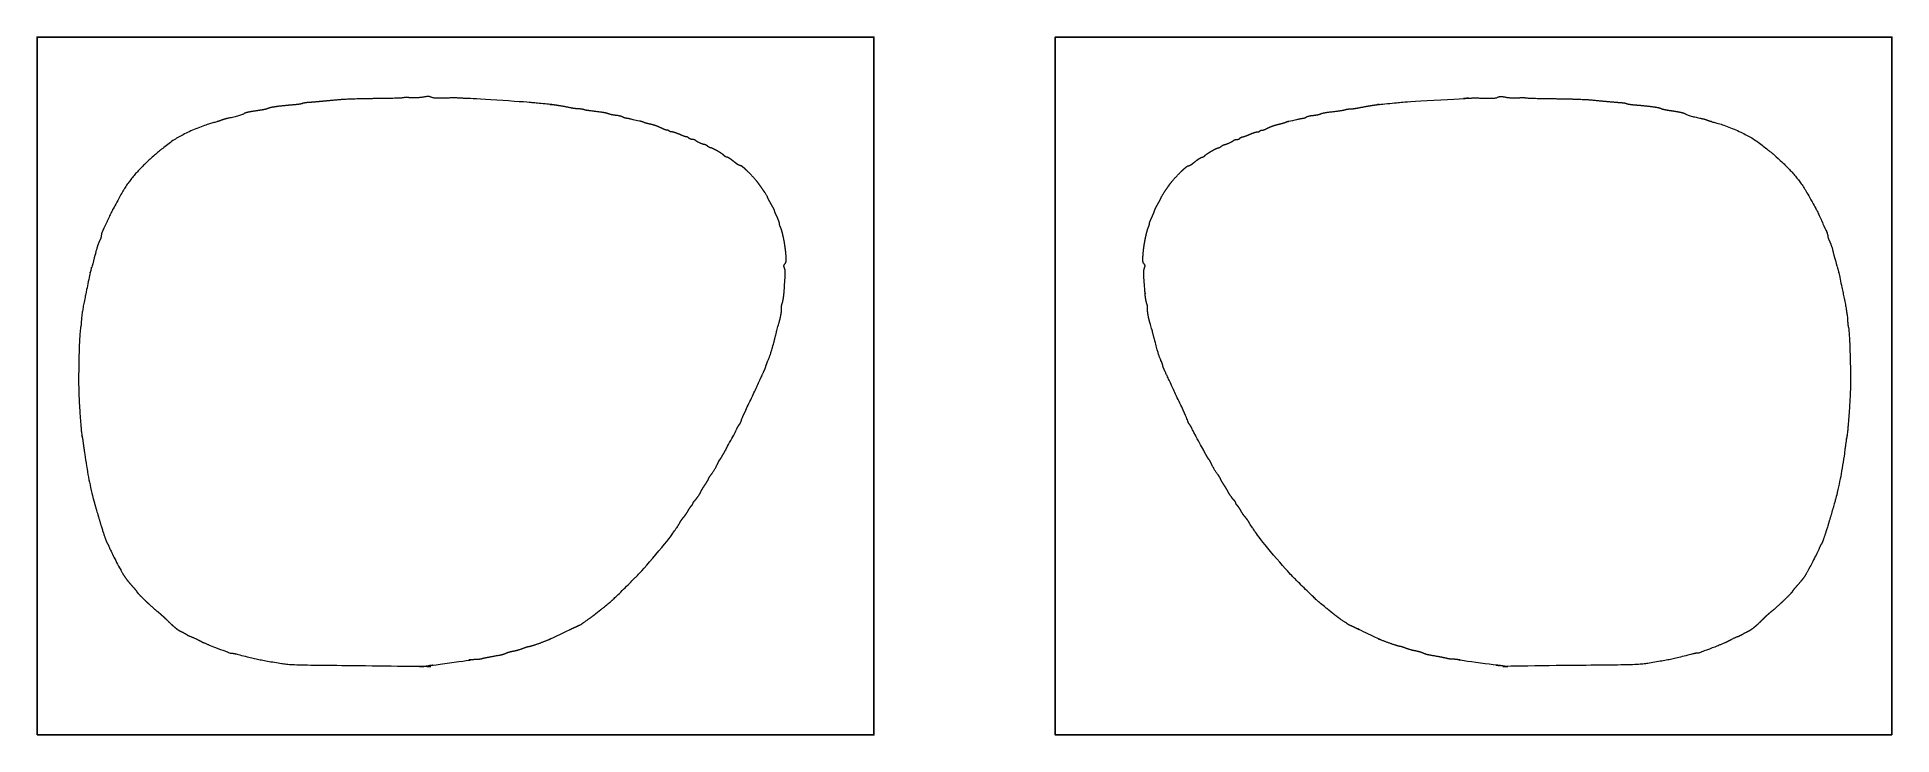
# Model space of a CAD drawing. Header units: millimetres. Extents: x 0.49 to 1.82, y 0.36 to 0.86.
import ezdxf

# ---------------------------------------------------------------- set-up
doc = ezdxf.new("R2010")
doc.units = ezdxf.units.MM
doc.layers.get('0').update_dxf_attribs({"true_color": 0xc2ced6})
doc.layers.add('PDF_Geometry', color=7, linetype='Continuous')

msp = doc.modelspace()

# ---------------------------------------------------------------- linework, layer by layer
for points in [[(0.4901, 0.3625), (1.0901, 0.3625), (1.0901, 0.8625), (0.4901, 0.8625)], [(1.8201, 0.3625), (1.2201, 0.3625), (1.2201, 0.8625), (1.8201, 0.8625)]]:
    msp.add_lwpolyline(points, close=True)
at = {"layer": 'PDF_Geometry', "lineweight": 9}
for points in [[(1.0264, 0.6901), (1.0261, 0.6866), (1.0259, 0.6832), (1.0257, 0.6797), (1.0255, 0.6766), (1.0249, 0.6731), (1.0244, 0.6717), (1.0239, 0.6703), (1.0236, 0.6688), (1.0238, 0.6683), (1.0242, 0.6673), (1.0233, 0.6619), (1.0221, 0.6578), (1.0214, 0.6556), (1.0208, 0.6534), (1.0203, 0.6512), (1.0166, 0.6369), (1.0159, 0.6346), (1.0138, 0.6298), (1.0132, 0.6284), (1.0127, 0.627), (1.0127, 0.6266), (1.0127, 0.6261), (1.0111, 0.6226), (1.0054, 0.6105), (1.0043, 0.6082), (1.0032, 0.6057), (1.0022, 0.6033), (1.0011, 0.6008), (0.9999, 0.5984), (0.9986, 0.596), (0.9974, 0.5937), (0.9964, 0.5913), (0.9955, 0.5889), (0.9949, 0.587), (0.9942, 0.5853), (0.9938, 0.585), (0.9935, 0.5848), (0.9926, 0.5833), (0.9917, 0.5816), (0.9906, 0.5793), (0.9894, 0.577), (0.9882, 0.5748), (0.9868, 0.5723), (0.9854, 0.5697), (0.9841, 0.5672), (0.982, 0.5633), (0.98, 0.5599), (0.9793, 0.5593), (0.9792, 0.5591), (0.9784, 0.5575), (0.9775, 0.5557), (0.9765, 0.5535), (0.9752, 0.5514), (0.9738, 0.5495), (0.9725, 0.5479), (0.9715, 0.5463), (0.9715, 0.5459), (0.9715, 0.5455), (0.9702, 0.5434), (0.9687, 0.5412), (0.9672, 0.5389), (0.966, 0.5369), (0.966, 0.5367), (0.966, 0.5361), (0.9625, 0.531), (0.9615, 0.5302), (0.961, 0.5298), (0.9605, 0.5291), (0.9605, 0.5287), (0.9605, 0.5283), (0.96, 0.5274), (0.9593, 0.5267), (0.9587, 0.526), (0.9574, 0.5242), (0.9567, 0.5228), (0.9559, 0.5213), (0.9545, 0.5193), (0.9536, 0.5184), (0.9527, 0.5173), (0.9514, 0.5156), (0.9508, 0.5143), (0.9502, 0.5131), (0.9484, 0.5104), (0.9468, 0.5082), (0.9454, 0.5065), (0.9441, 0.5047), (0.9428, 0.5029), (0.9393, 0.4979), (0.9354, 0.4932), (0.9312, 0.4887), (0.929, 0.4863), (0.9268, 0.4839), (0.9248, 0.4814), (0.921, 0.477), (0.9042, 0.4603), (0.9001, 0.4569), (0.8985, 0.4556), (0.897, 0.4544), (0.8954, 0.4531), (0.8937, 0.4518), (0.8915, 0.45), (0.8905, 0.4492), (0.8884, 0.4474), (0.8794, 0.4411), (0.879, 0.4411), (0.8789, 0.4411), (0.8754, 0.4395), (0.8713, 0.4375), (0.8672, 0.4356), (0.8632, 0.4336), (0.8591, 0.4317), (0.8542, 0.4294), (0.8443, 0.4259), (0.8428, 0.4259), (0.8423, 0.4259), (0.8403, 0.4252), (0.8383, 0.4244), (0.8364, 0.4237), (0.8334, 0.4228), (0.8317, 0.4226), (0.83, 0.4223), (0.8276, 0.4217), (0.8262, 0.421), (0.8249, 0.4204), (0.823, 0.4198), (0.822, 0.4197), (0.815, 0.4185), (0.8094, 0.4174), (0.8091, 0.4172), (0.8088, 0.417), (0.8071, 0.4168), (0.8052, 0.4167), (0.8034, 0.4167), (0.8009, 0.4164), (0.7997, 0.4161), (0.7983, 0.4158), (0.7968, 0.4155), (0.7954, 0.4152), (0.7884, 0.4143), (0.7814, 0.4134), (0.7744, 0.4125), (0.7715, 0.4122), (0.7685, 0.4118), (0.7676, 0.4116), (0.7667, 0.4115), (0.7659, 0.4115), (0.7658, 0.4116), (0.7501, 0.4119), (0.7343, 0.4121), (0.7186, 0.4122), (0.6727, 0.4126), (0.6713, 0.4126), (0.6628, 0.4141), (0.6497, 0.4162), (0.6467, 0.4169), (0.633, 0.4204), (0.6318, 0.4208), (0.6302, 0.421), (0.6295, 0.421), (0.6288, 0.421), (0.6277, 0.4213), (0.6271, 0.4217), (0.6266, 0.422), (0.624, 0.4229), (0.6216, 0.4238), (0.6194, 0.4245), (0.6173, 0.4253), (0.6152, 0.4261), (0.6142, 0.4266), (0.6124, 0.4274), (0.6113, 0.4278), (0.6101, 0.4282), (0.6079, 0.4293), (0.6064, 0.4301), (0.6049, 0.431), (0.6023, 0.4322), (0.6006, 0.4328), (0.599, 0.4334), (0.5972, 0.4343), (0.5967, 0.4347), (0.5962, 0.4351), (0.5945, 0.436), (0.5928, 0.4368), (0.5909, 0.4377), (0.5877, 0.4403), (0.5843, 0.4437), (0.5813, 0.4467), (0.5777, 0.4499), (0.5764, 0.4509), (0.5735, 0.453), (0.5615, 0.4644), (0.5615, 0.4651), (0.5615, 0.4654), (0.56, 0.4673), (0.5581, 0.4693), (0.5563, 0.4713), (0.5538, 0.4744), (0.5526, 0.4762), (0.5503, 0.4796), (0.5415, 0.4967), (0.5415, 0.4977), (0.5415, 0.498), (0.5411, 0.4987), (0.5407, 0.4992), (0.5397, 0.5003), (0.5366, 0.5098), (0.5315, 0.5275), (0.5286, 0.5375), (0.5259, 0.5512), (0.5239, 0.5656), (0.5233, 0.5705), (0.5226, 0.5752), (0.5224, 0.5759), (0.5216, 0.5794), (0.5202, 0.5987), (0.5199, 0.6105), (0.5196, 0.624), (0.5205, 0.6533), (0.5213, 0.6546), (0.5215, 0.655), (0.5217, 0.6571), (0.5218, 0.6593), (0.5219, 0.6629), (0.5235, 0.6721), (0.5261, 0.6839), (0.5267, 0.6866), (0.5273, 0.6894), (0.5278, 0.6921), (0.5283, 0.6943), (0.529, 0.6973), (0.5296, 0.6988), (0.5303, 0.7011), (0.5309, 0.7034), (0.5315, 0.7058), (0.5327, 0.7109), (0.5339, 0.7147), (0.5351, 0.717), (0.5356, 0.7179), (0.5361, 0.7193), (0.5361, 0.72), (0.5361, 0.7207), (0.5364, 0.7221), (0.5368, 0.7229), (0.5375, 0.7241), (0.5381, 0.7254), (0.5386, 0.7267), (0.5416, 0.7335), (0.5433, 0.7372), (0.5458, 0.7415), (0.5473, 0.7443), (0.5488, 0.7471), (0.5503, 0.7498), (0.554, 0.7567), (0.5592, 0.7635), (0.5659, 0.7701), (0.5728, 0.7769), (0.5774, 0.7808), (0.5869, 0.7879), (0.5928, 0.7922), (0.6066, 0.7985), (0.615, 0.8007), (0.6178, 0.8014), (0.6209, 0.8024), (0.622, 0.8028), (0.623, 0.8033), (0.6253, 0.804), (0.6271, 0.8043), (0.6322, 0.8053), (0.6376, 0.8068), (0.6385, 0.8077), (0.639, 0.8081), (0.6414, 0.8087), (0.6437, 0.8091), (0.6518, 0.8103), (0.6549, 0.8108), (0.6555, 0.8113), (0.6568, 0.8121), (0.6629, 0.813), (0.6737, 0.8139), (0.6769, 0.8141), (0.6799, 0.8146), (0.6804, 0.8149), (0.6809, 0.8152), (0.6828, 0.8155), (0.6846, 0.8156), (0.6879, 0.8158), (0.6943, 0.8164), (0.7071, 0.8176), (0.7106, 0.8179), (0.7222, 0.8183), (0.733, 0.8184), (0.7438, 0.8185), (0.7527, 0.8188), (0.7529, 0.819), (0.7531, 0.8192), (0.7555, 0.8192), (0.7582, 0.819), (0.761, 0.8189), (0.7648, 0.819), (0.7671, 0.8195), (0.7704, 0.8201), (0.7714, 0.8201), (0.7729, 0.8193), (0.7742, 0.8187), (0.7765, 0.8185), (0.7817, 0.8187), (0.7901, 0.819), (0.7896, 0.819), (0.7974, 0.8185), (0.8016, 0.8183), (0.8058, 0.8181), (0.81, 0.8179), (0.8148, 0.8177), (0.8197, 0.8173), (0.8245, 0.817), (0.8287, 0.8167), (0.8329, 0.8164), (0.8371, 0.8161), (0.8407, 0.8159), (0.8442, 0.8156), (0.8478, 0.8152), (0.851, 0.8149), (0.8542, 0.8146), (0.8575, 0.8143), (0.861, 0.8139), (0.8655, 0.8132), (0.8725, 0.8118), (0.8749, 0.8113), (0.8778, 0.811), (0.879, 0.811), (0.8801, 0.811), (0.8816, 0.8107), (0.8824, 0.8104), (0.8832, 0.8101), (0.887, 0.8096), (0.8907, 0.8091), (0.8945, 0.8088), (0.8986, 0.8081), (0.8997, 0.8075), (0.9009, 0.807), (0.9034, 0.8065), (0.9053, 0.8064), (0.9071, 0.8062), (0.9093, 0.8057), (0.91, 0.8052), (0.9108, 0.8047), (0.9119, 0.8043), (0.9125, 0.8043), (0.9131, 0.8043), (0.9151, 0.8039), (0.9171, 0.8034), (0.9188, 0.8029), (0.9206, 0.8025), (0.9224, 0.8022), (0.9235, 0.802), (0.9248, 0.8016), (0.9253, 0.8013), (0.9259, 0.801), (0.9278, 0.8005), (0.9296, 0.8001), (0.9328, 0.7994), (0.9351, 0.7986), (0.9389, 0.7967), (0.9399, 0.7962), (0.9411, 0.7958), (0.9417, 0.7958), (0.9424, 0.7958), (0.9431, 0.7955), (0.9433, 0.7952), (0.9434, 0.7948), (0.9443, 0.7946), (0.9451, 0.7946), (0.9459, 0.7946), (0.9484, 0.7937), (0.9507, 0.7928), (0.9528, 0.7918), (0.9551, 0.791), (0.9557, 0.791), (0.9563, 0.791), (0.9571, 0.7905), (0.9575, 0.79), (0.9579, 0.7896), (0.959, 0.7891), (0.96, 0.7891), (0.9609, 0.7891), (0.9619, 0.7888), (0.9621, 0.7885), (0.9625, 0.7878), (0.9674, 0.7855), (0.9685, 0.7855), (0.969, 0.7855), (0.97, 0.785), (0.9709, 0.7843), (0.9717, 0.7836), (0.9727, 0.7831), (0.9732, 0.7831), (0.9744, 0.7831), (0.9814, 0.779), (0.9827, 0.7776), (0.9833, 0.7769), (0.9842, 0.7764), (0.9847, 0.7764), (0.9853, 0.7764), (0.9869, 0.7754), (0.9884, 0.7743), (0.99, 0.7731), (0.9917, 0.7717), (0.9924, 0.7712), (0.993, 0.7708), (0.994, 0.7703), (0.9946, 0.7703), (0.9958, 0.7703), (1.0028, 0.7634), (1.0067, 0.7585), (1.0098, 0.7544), (1.0139, 0.7483), (1.0139, 0.7477), (1.0139, 0.7474), (1.015, 0.7454), (1.0163, 0.743), (1.0177, 0.7407), (1.0188, 0.7386), (1.0188, 0.7383), (1.0188, 0.7379), (1.0196, 0.7358), (1.0206, 0.7338), (1.0216, 0.7316), (1.0224, 0.7295), (1.0224, 0.7289), (1.0224, 0.7283), (1.0226, 0.7274), (1.0229, 0.7268), (1.0246, 0.7235), (1.0265, 0.7138), (1.0271, 0.7063), (1.0274, 0.7019), (1.0272, 0.701), (1.0263, 0.7), (1.0254, 0.699), (1.0254, 0.6985), (1.026, 0.697), (1.0266, 0.6957), (1.0267, 0.6936), (1.0264, 0.6901)], [(1.0264, 0.6901), (1.0261, 0.6866), (1.0259, 0.6832), (1.0257, 0.6797), (1.0255, 0.6766), (1.0249, 0.6731), (1.0244, 0.6717), (1.0239, 0.6703), (1.0236, 0.6688), (1.0238, 0.6683), (1.0242, 0.6673), (1.0233, 0.6619), (1.0221, 0.6578), (1.0214, 0.6556), (1.0208, 0.6534), (1.0203, 0.6512), (1.0166, 0.6369), (1.0159, 0.6346), (1.0138, 0.6298), (1.0132, 0.6284), (1.0127, 0.627), (1.0127, 0.6266), (1.0127, 0.6261), (1.0111, 0.6226), (1.0054, 0.6105), (1.0043, 0.6082), (1.0032, 0.6057), (1.0022, 0.6033), (1.0011, 0.6008), (0.9999, 0.5984), (0.9986, 0.596), (0.9974, 0.5937), (0.9964, 0.5913), (0.9955, 0.5889), (0.9949, 0.587), (0.9942, 0.5853), (0.9938, 0.585), (0.9935, 0.5848), (0.9926, 0.5833), (0.9917, 0.5816), (0.9906, 0.5793), (0.9894, 0.577), (0.9882, 0.5748), (0.9868, 0.5723), (0.9854, 0.5697), (0.9841, 0.5672), (0.982, 0.5633), (0.98, 0.5599), (0.9793, 0.5593), (0.9792, 0.5591), (0.9784, 0.5575), (0.9775, 0.5557), (0.9765, 0.5535), (0.9752, 0.5514), (0.9738, 0.5495), (0.9725, 0.5479), (0.9715, 0.5463), (0.9715, 0.5459), (0.9715, 0.5455), (0.9702, 0.5434), (0.9687, 0.5412), (0.9672, 0.5389), (0.966, 0.5369), (0.966, 0.5367), (0.966, 0.5361), (0.9625, 0.531), (0.9615, 0.5302), (0.961, 0.5298), (0.9605, 0.5291), (0.9605, 0.5287), (0.9605, 0.5283), (0.96, 0.5274), (0.9593, 0.5267), (0.9587, 0.526), (0.9574, 0.5242), (0.9567, 0.5228), (0.9559, 0.5213), (0.9545, 0.5193), (0.9536, 0.5184), (0.9527, 0.5173), (0.9514, 0.5156), (0.9508, 0.5143), (0.9502, 0.5131), (0.9484, 0.5104), (0.9468, 0.5082), (0.9454, 0.5065), (0.9441, 0.5047), (0.9428, 0.5029), (0.9393, 0.4979), (0.9354, 0.4932), (0.9312, 0.4887), (0.929, 0.4863), (0.9268, 0.4839), (0.9248, 0.4814), (0.921, 0.477), (0.9042, 0.4603), (0.9001, 0.4569), (0.8985, 0.4556), (0.897, 0.4544), (0.8954, 0.4531), (0.8937, 0.4518), (0.8915, 0.45), (0.8905, 0.4492), (0.8884, 0.4474), (0.8794, 0.4411), (0.879, 0.4411), (0.8789, 0.4411), (0.8754, 0.4395), (0.8713, 0.4375), (0.8672, 0.4356), (0.8632, 0.4336), (0.8591, 0.4317), (0.8542, 0.4294), (0.8443, 0.4259), (0.8428, 0.4259), (0.8423, 0.4259), (0.8403, 0.4252), (0.8383, 0.4244), (0.8364, 0.4237), (0.8334, 0.4228), (0.8317, 0.4226), (0.83, 0.4223), (0.8276, 0.4217), (0.8262, 0.421), (0.8249, 0.4204), (0.823, 0.4198), (0.822, 0.4197), (0.815, 0.4185), (0.8094, 0.4174), (0.8091, 0.4172), (0.8088, 0.417), (0.8071, 0.4168), (0.8052, 0.4167), (0.8034, 0.4167), (0.8009, 0.4164), (0.7997, 0.4161), (0.7983, 0.4158), (0.7968, 0.4155), (0.7954, 0.4152), (0.7884, 0.4143), (0.7814, 0.4134), (0.7744, 0.4125), (0.7715, 0.4122), (0.7685, 0.4118), (0.7676, 0.4116), (0.7667, 0.4115), (0.7659, 0.4115), (0.7658, 0.4116), (0.7501, 0.4119), (0.7343, 0.4121), (0.7186, 0.4122), (0.6727, 0.4126), (0.6713, 0.4126), (0.6628, 0.4141), (0.6497, 0.4162), (0.6467, 0.4169), (0.633, 0.4204), (0.6318, 0.4208), (0.6302, 0.421), (0.6295, 0.421), (0.6288, 0.421), (0.6277, 0.4213), (0.6271, 0.4217), (0.6266, 0.422), (0.624, 0.4229), (0.6216, 0.4238), (0.6194, 0.4245), (0.6173, 0.4253), (0.6152, 0.4261), (0.6142, 0.4266), (0.6124, 0.4274), (0.6113, 0.4278), (0.6101, 0.4282), (0.6079, 0.4293), (0.6064, 0.4301), (0.6049, 0.431), (0.6023, 0.4322), (0.6006, 0.4328), (0.599, 0.4334), (0.5972, 0.4343), (0.5967, 0.4347), (0.5962, 0.4351), (0.5945, 0.436), (0.5928, 0.4368), (0.5909, 0.4377), (0.5877, 0.4403), (0.5843, 0.4437), (0.5813, 0.4467), (0.5777, 0.4499), (0.5764, 0.4509), (0.5735, 0.453), (0.5615, 0.4644), (0.5615, 0.4651), (0.5615, 0.4654), (0.56, 0.4673), (0.5581, 0.4693), (0.5563, 0.4713), (0.5538, 0.4744), (0.5526, 0.4762), (0.5503, 0.4796), (0.5415, 0.4967), (0.5415, 0.4977), (0.5415, 0.498), (0.5411, 0.4987), (0.5407, 0.4992), (0.5397, 0.5003), (0.5366, 0.5098), (0.5315, 0.5275), (0.5286, 0.5375), (0.5259, 0.5512), (0.5239, 0.5656), (0.5233, 0.5705), (0.5226, 0.5752), (0.5224, 0.5759), (0.5216, 0.5794), (0.5202, 0.5987), (0.5199, 0.6105), (0.5196, 0.624), (0.5205, 0.6533), (0.5213, 0.6546), (0.5215, 0.655), (0.5217, 0.6571), (0.5218, 0.6593), (0.5219, 0.6629), (0.5235, 0.6721), (0.5261, 0.6839), (0.5267, 0.6866), (0.5273, 0.6894), (0.5278, 0.6921), (0.5283, 0.6943), (0.529, 0.6973), (0.5296, 0.6988), (0.5303, 0.7011), (0.5309, 0.7034), (0.5315, 0.7058), (0.5327, 0.7109), (0.5339, 0.7147), (0.5351, 0.717), (0.5356, 0.7179), (0.5361, 0.7193), (0.5361, 0.72), (0.5361, 0.7207), (0.5364, 0.7221), (0.5368, 0.7229), (0.5375, 0.7241), (0.5381, 0.7254), (0.5386, 0.7267), (0.5416, 0.7335), (0.5433, 0.7372), (0.5458, 0.7415), (0.5473, 0.7443), (0.5488, 0.7471), (0.5503, 0.7498), (0.554, 0.7567), (0.5592, 0.7635), (0.5659, 0.7701), (0.5728, 0.7769), (0.5774, 0.7808), (0.5869, 0.7879), (0.5928, 0.7922), (0.6066, 0.7985), (0.615, 0.8007), (0.6178, 0.8014), (0.6209, 0.8024), (0.622, 0.8028), (0.623, 0.8033), (0.6253, 0.804), (0.6271, 0.8043), (0.6322, 0.8053), (0.6376, 0.8068), (0.6385, 0.8077), (0.639, 0.8081), (0.6414, 0.8087), (0.6437, 0.8091), (0.6518, 0.8103), (0.6549, 0.8108), (0.6555, 0.8113), (0.6568, 0.8121), (0.6629, 0.813), (0.6737, 0.8139), (0.6769, 0.8141), (0.6799, 0.8146), (0.6804, 0.8149), (0.6809, 0.8152), (0.6828, 0.8155), (0.6846, 0.8156), (0.6879, 0.8158), (0.6943, 0.8164), (0.7071, 0.8176), (0.7106, 0.8179), (0.7222, 0.8183), (0.733, 0.8184), (0.7438, 0.8185), (0.7527, 0.8188), (0.7529, 0.819), (0.7531, 0.8192), (0.7555, 0.8192), (0.7582, 0.819), (0.761, 0.8189), (0.7648, 0.819), (0.7671, 0.8195), (0.7704, 0.8201), (0.7714, 0.8201), (0.7729, 0.8193), (0.7742, 0.8187), (0.7765, 0.8185), (0.7817, 0.8187), (0.7901, 0.819), (0.7896, 0.819), (0.7974, 0.8185), (0.8016, 0.8183), (0.8058, 0.8181), (0.81, 0.8179), (0.8148, 0.8177), (0.8197, 0.8173), (0.8245, 0.817), (0.8287, 0.8167), (0.8329, 0.8164), (0.8371, 0.8161), (0.8407, 0.8159), (0.8442, 0.8156), (0.8478, 0.8152), (0.851, 0.8149), (0.8542, 0.8146), (0.8575, 0.8143), (0.861, 0.8139), (0.8655, 0.8132), (0.8725, 0.8118), (0.8749, 0.8113), (0.8778, 0.811), (0.879, 0.811), (0.8801, 0.811), (0.8816, 0.8107), (0.8824, 0.8104), (0.8832, 0.8101), (0.887, 0.8096), (0.8907, 0.8091), (0.8945, 0.8088), (0.8986, 0.8081), (0.8997, 0.8075), (0.9009, 0.807), (0.9034, 0.8065), (0.9053, 0.8064), (0.9071, 0.8062), (0.9093, 0.8057), (0.91, 0.8052), (0.9108, 0.8047), (0.9119, 0.8043), (0.9125, 0.8043), (0.9131, 0.8043), (0.9151, 0.8039), (0.9171, 0.8034), (0.9188, 0.8029), (0.9206, 0.8025), (0.9224, 0.8022), (0.9235, 0.802), (0.9248, 0.8016), (0.9253, 0.8013), (0.9259, 0.801), (0.9278, 0.8005), (0.9296, 0.8001), (0.9328, 0.7994), (0.9351, 0.7986), (0.9389, 0.7967), (0.9399, 0.7962), (0.9411, 0.7958), (0.9417, 0.7958), (0.9424, 0.7958), (0.9431, 0.7955), (0.9433, 0.7952), (0.9434, 0.7948), (0.9443, 0.7946), (0.9451, 0.7946), (0.9459, 0.7946), (0.9484, 0.7937), (0.9507, 0.7928), (0.9528, 0.7918), (0.9551, 0.791), (0.9557, 0.791), (0.9563, 0.791), (0.9571, 0.7905), (0.9575, 0.79), (0.9579, 0.7896), (0.959, 0.7891), (0.96, 0.7891), (0.9609, 0.7891), (0.9619, 0.7888), (0.9621, 0.7885), (0.9625, 0.7878), (0.9674, 0.7855), (0.9685, 0.7855), (0.969, 0.7855), (0.97, 0.785), (0.9709, 0.7843), (0.9717, 0.7836), (0.9727, 0.7831), (0.9732, 0.7831), (0.9744, 0.7831), (0.9814, 0.779), (0.9827, 0.7776), (0.9833, 0.7769), (0.9842, 0.7764), (0.9847, 0.7764), (0.9853, 0.7764), (0.9869, 0.7754), (0.9884, 0.7743), (0.99, 0.7731), (0.9917, 0.7717), (0.9924, 0.7712), (0.993, 0.7708), (0.994, 0.7703), (0.9946, 0.7703), (0.9958, 0.7703), (1.0028, 0.7634), (1.0067, 0.7585), (1.0098, 0.7544), (1.0139, 0.7483), (1.0139, 0.7477), (1.0139, 0.7474), (1.015, 0.7454), (1.0163, 0.743), (1.0177, 0.7407), (1.0188, 0.7386), (1.0188, 0.7383), (1.0188, 0.7379), (1.0196, 0.7358), (1.0206, 0.7338), (1.0216, 0.7316), (1.0224, 0.7295), (1.0224, 0.7289), (1.0224, 0.7283), (1.0226, 0.7274), (1.0229, 0.7268), (1.0246, 0.7235), (1.0265, 0.7138), (1.0271, 0.7063), (1.0274, 0.7019), (1.0272, 0.701), (1.0263, 0.7), (1.0254, 0.699), (1.0254, 0.6985), (1.026, 0.697), (1.0266, 0.6957), (1.0267, 0.6936), (1.0264, 0.6901)], [(1.2837, 0.6901), (1.284, 0.6866), (1.2842, 0.6832), (1.2845, 0.6797), (1.2846, 0.6766), (1.2853, 0.6731), (1.2857, 0.6717), (1.2863, 0.6703), (1.2865, 0.6688), (1.2863, 0.6683), (1.286, 0.6673), (1.2868, 0.6619), (1.288, 0.6578), (1.2887, 0.6556), (1.2893, 0.6534), (1.2899, 0.6512), (1.2936, 0.6369), (1.2942, 0.6346), (1.2963, 0.6298), (1.297, 0.6284), (1.2974, 0.627), (1.2974, 0.6266), (1.2974, 0.6261), (1.299, 0.6226), (1.3047, 0.6105), (1.3059, 0.6082), (1.3069, 0.6057), (1.3079, 0.6033), (1.309, 0.6008), (1.3102, 0.5984), (1.3115, 0.596), (1.3127, 0.5937), (1.3138, 0.5913), (1.3146, 0.5889), (1.3152, 0.587), (1.3159, 0.5853), (1.3163, 0.585), (1.3167, 0.5848), (1.3176, 0.5833), (1.3184, 0.5816), (1.3195, 0.5793), (1.3207, 0.577), (1.3219, 0.5748), (1.3233, 0.5723), (1.3247, 0.5697), (1.3261, 0.5672), (1.3281, 0.5633), (1.3301, 0.5599), (1.3308, 0.5593), (1.331, 0.5591), (1.3318, 0.5575), (1.3326, 0.5557), (1.3337, 0.5535), (1.3349, 0.5514), (1.3364, 0.5495), (1.3376, 0.5479), (1.3387, 0.5463), (1.3387, 0.5459), (1.3387, 0.5455), (1.3399, 0.5434), (1.3414, 0.5412), (1.3429, 0.5389), (1.3441, 0.5369), (1.3441, 0.5367), (1.3441, 0.5361), (1.3477, 0.531), (1.3487, 0.5302), (1.3492, 0.5298), (1.3496, 0.5291), (1.3496, 0.5287), (1.3496, 0.5283), (1.3501, 0.5274), (1.3508, 0.5267), (1.3515, 0.526), (1.3527, 0.5242), (1.3534, 0.5228), (1.3542, 0.5213), (1.3556, 0.5193), (1.3565, 0.5184), (1.3574, 0.5173), (1.3587, 0.5156), (1.3594, 0.5143), (1.36, 0.5131), (1.3618, 0.5104), (1.3634, 0.5082), (1.3647, 0.5065), (1.3661, 0.5047), (1.3674, 0.5029), (1.3709, 0.4979), (1.3747, 0.4932), (1.3789, 0.4887), (1.3811, 0.4863), (1.3833, 0.4839), (1.3854, 0.4814), (1.3891, 0.477), (1.4059, 0.4603), (1.41, 0.4569), (1.4116, 0.4556), (1.4132, 0.4544), (1.4148, 0.4531), (1.4164, 0.4518), (1.4186, 0.45), (1.4196, 0.4492), (1.4217, 0.4474), (1.4307, 0.4411), (1.4311, 0.4411), (1.4313, 0.4411), (1.4347, 0.4395), (1.4389, 0.4375), (1.4429, 0.4356), (1.447, 0.4336), (1.451, 0.4317), (1.4559, 0.4294), (1.4658, 0.4259), (1.4674, 0.4259), (1.4678, 0.4259), (1.4698, 0.4252), (1.4718, 0.4244), (1.4738, 0.4237), (1.4768, 0.4228), (1.4785, 0.4226), (1.4801, 0.4223), (1.4825, 0.4217), (1.4839, 0.421), (1.4852, 0.4204), (1.4871, 0.4198), (1.4882, 0.4197), (1.4951, 0.4185), (1.5007, 0.4174), (1.5011, 0.4172), (1.5014, 0.417), (1.5031, 0.4168), (1.5049, 0.4167), (1.5067, 0.4167), (1.5092, 0.4164), (1.5105, 0.4161), (1.5119, 0.4158), (1.5133, 0.4155), (1.5147, 0.4152), (1.5217, 0.4143), (1.5287, 0.4134), (1.5358, 0.4125), (1.5386, 0.4122), (1.5416, 0.4118), (1.5425, 0.4116), (1.5434, 0.4115), (1.5442, 0.4115), (1.5443, 0.4116), (1.5601, 0.4119), (1.5758, 0.4121), (1.5915, 0.4122), (1.6374, 0.4126), (1.6388, 0.4126), (1.6473, 0.4141), (1.6604, 0.4162), (1.6634, 0.4169), (1.6771, 0.4204), (1.6783, 0.4208), (1.6799, 0.421), (1.6806, 0.421), (1.6814, 0.421), (1.6824, 0.4213), (1.683, 0.4217), (1.6835, 0.422), (1.6861, 0.4229), (1.6886, 0.4238), (1.6907, 0.4245), (1.6928, 0.4253), (1.6949, 0.4261), (1.6959, 0.4266), (1.6977, 0.4274), (1.6989, 0.4278), (1.7, 0.4282), (1.7022, 0.4293), (1.7037, 0.4301), (1.7053, 0.431), (1.7078, 0.4322), (1.7095, 0.4328), (1.7111, 0.4334), (1.713, 0.4343), (1.7134, 0.4347), (1.7139, 0.4351), (1.7157, 0.436), (1.7174, 0.4368), (1.7193, 0.4377), (1.7225, 0.4403), (1.7259, 0.4437), (1.7288, 0.4467), (1.7324, 0.4499), (1.7337, 0.4509), (1.7367, 0.453), (1.7486, 0.4644), (1.7486, 0.4651), (1.7486, 0.4654), (1.7501, 0.4673), (1.752, 0.4693), (1.7538, 0.4713), (1.7564, 0.4744), (1.7576, 0.4762), (1.7598, 0.4796), (1.7686, 0.4967), (1.7686, 0.4977), (1.7686, 0.498), (1.769, 0.4987), (1.7695, 0.4992), (1.7704, 0.5003), (1.7735, 0.5098), (1.7786, 0.5275), (1.7815, 0.5375), (1.7843, 0.5512), (1.7862, 0.5656), (1.7869, 0.5705), (1.7875, 0.5752), (1.7877, 0.5759), (1.7885, 0.5794), (1.7899, 0.5987), (1.7903, 0.6105), (1.7906, 0.624), (1.7897, 0.6533), (1.7889, 0.6546), (1.7886, 0.655), (1.7884, 0.6571), (1.7883, 0.6593), (1.7883, 0.6629), (1.7866, 0.6721), (1.784, 0.6839), (1.7834, 0.6866), (1.7829, 0.6894), (1.7823, 0.6921), (1.7818, 0.6943), (1.7811, 0.6973), (1.7806, 0.6988), (1.7798, 0.7011), (1.7792, 0.7034), (1.7786, 0.7058), (1.7774, 0.7109), (1.7762, 0.7147), (1.775, 0.717), (1.7745, 0.7179), (1.7741, 0.7193), (1.7741, 0.72), (1.7741, 0.7207), (1.7737, 0.7221), (1.7733, 0.7229), (1.7727, 0.7241), (1.7721, 0.7254), (1.7715, 0.7267), (1.7686, 0.7335), (1.7668, 0.7372), (1.7644, 0.7415), (1.7629, 0.7443), (1.7613, 0.7471), (1.7598, 0.7498), (1.7561, 0.7567), (1.7509, 0.7635), (1.7442, 0.7701), (1.7373, 0.7769), (1.7327, 0.7808), (1.7232, 0.7879), (1.7173, 0.7922), (1.7036, 0.7985), (1.6951, 0.8007), (1.6923, 0.8014), (1.6892, 0.8024), (1.6882, 0.8028), (1.6871, 0.8033), (1.6848, 0.804), (1.683, 0.8043), (1.6779, 0.8053), (1.6726, 0.8068), (1.6716, 0.8077), (1.6711, 0.8081), (1.6687, 0.8087), (1.6664, 0.8091), (1.6584, 0.8103), (1.6553, 0.8108), (1.6547, 0.8113), (1.6533, 0.8121), (1.6472, 0.813), (1.6364, 0.8139), (1.6333, 0.8141), (1.6302, 0.8146), (1.6298, 0.8149), (1.6293, 0.8152), (1.6273, 0.8155), (1.6255, 0.8156), (1.6222, 0.8158), (1.6158, 0.8164), (1.6031, 0.8176), (1.5996, 0.8179), (1.5879, 0.8183), (1.5771, 0.8184), (1.5664, 0.8185), (1.5574, 0.8188), (1.5572, 0.819), (1.557, 0.8192), (1.5547, 0.8192), (1.552, 0.819), (1.5491, 0.8189), (1.5453, 0.819), (1.543, 0.8195), (1.5397, 0.8201), (1.5387, 0.8201), (1.5372, 0.8193), (1.5359, 0.8187), (1.5336, 0.8185), (1.5285, 0.8187), (1.5201, 0.819), (1.5205, 0.819), (1.5127, 0.8185), (1.5085, 0.8183), (1.5043, 0.8181), (1.5002, 0.8179), (1.4953, 0.8177), (1.4905, 0.8173), (1.4856, 0.817), (1.4814, 0.8167), (1.4772, 0.8164), (1.473, 0.8161), (1.4695, 0.8159), (1.4659, 0.8156), (1.4624, 0.8152), (1.4591, 0.8149), (1.4559, 0.8146), (1.4527, 0.8143), (1.4491, 0.8139), (1.4447, 0.8132), (1.4376, 0.8118), (1.4352, 0.8113), (1.4323, 0.811), (1.4312, 0.811), (1.4301, 0.811), (1.4285, 0.8107), (1.4277, 0.8104), (1.4269, 0.8101), (1.4232, 0.8096), (1.4194, 0.8091), (1.4156, 0.8088), (1.4116, 0.8081), (1.4104, 0.8075), (1.4092, 0.807), (1.4067, 0.8065), (1.4048, 0.8064), (1.403, 0.8062), (1.4008, 0.8057), (1.4001, 0.8052), (1.3994, 0.8047), (1.3982, 0.8043), (1.3976, 0.8043), (1.397, 0.8043), (1.395, 0.8039), (1.3931, 0.8034), (1.3913, 0.8029), (1.3895, 0.8025), (1.3877, 0.8022), (1.3866, 0.802), (1.3854, 0.8016), (1.3848, 0.8013), (1.3843, 0.801), (1.3823, 0.8005), (1.3805, 0.8001), (1.3774, 0.7994), (1.3751, 0.7986), (1.3712, 0.7967), (1.3703, 0.7962), (1.369, 0.7958), (1.3684, 0.7958), (1.3678, 0.7958), (1.3671, 0.7955), (1.3669, 0.7952), (1.3667, 0.7948), (1.3658, 0.7946), (1.365, 0.7946), (1.3642, 0.7946), (1.3617, 0.7937), (1.3595, 0.7928), (1.3573, 0.7918), (1.355, 0.791), (1.3544, 0.791), (1.3538, 0.791), (1.353, 0.7905), (1.3526, 0.79), (1.3522, 0.7896), (1.3511, 0.7891), (1.3501, 0.7891), (1.3492, 0.7891), (1.3483, 0.7888), (1.3481, 0.7885), (1.3477, 0.7878), (1.3427, 0.7855), (1.3416, 0.7855), (1.3412, 0.7855), (1.3401, 0.785), (1.3393, 0.7843), (1.3384, 0.7836), (1.3374, 0.7831), (1.337, 0.7831), (1.3358, 0.7831), (1.3287, 0.779), (1.3275, 0.7776), (1.3269, 0.7769), (1.3259, 0.7764), (1.3254, 0.7764), (1.3248, 0.7764), (1.3232, 0.7754), (1.3217, 0.7743), (1.3202, 0.7731), (1.3184, 0.7717), (1.3178, 0.7712), (1.3171, 0.7708), (1.3161, 0.7703), (1.3156, 0.7703), (1.3144, 0.7703), (1.3073, 0.7634), (1.3034, 0.7585), (1.3003, 0.7544), (1.2962, 0.7483), (1.2962, 0.7477), (1.2962, 0.7474), (1.2951, 0.7454), (1.2938, 0.743), (1.2925, 0.7407), (1.2914, 0.7386), (1.2914, 0.7383), (1.2914, 0.7379), (1.2905, 0.7358), (1.2896, 0.7338), (1.2885, 0.7316), (1.2877, 0.7295), (1.2877, 0.7289), (1.2877, 0.7283), (1.2875, 0.7274), (1.2872, 0.7268), (1.2856, 0.7235), (1.2836, 0.7138), (1.2831, 0.7063), (1.2828, 0.7019), (1.2829, 0.701), (1.2838, 0.7), (1.2847, 0.699), (1.2848, 0.6985), (1.2841, 0.697), (1.2836, 0.6957), (1.2834, 0.6936), (1.2837, 0.6901)]]:
    msp.add_rational_spline(points, [1, 0.999998001903, 0.999998001903, 1, 1, 1, 1, 1, 1, 1, 1, 1, 1, 0.99989986232, 0.99989986232, 1, 1, 1, 1, 1, 1, 1, 1, 1, 1, 0.99966023464, 0.99966023464, 1, 0.9991591357, 0.9991591357, 1, 0.998043302276, 0.998043302276, 1, 1, 1, 1, 1, 1, 1, 0.999853930263, 0.999853930263, 1, 0.999990548562, 0.999990548562, 1, 1, 1, 1, 1, 1, 1, 0.997241336235, 0.997241336235, 1, 1, 1, 1, 1, 1, 1, 1, 1, 1, 1, 1, 1, 1, 1, 1, 1, 1, 1, 1, 1, 1, 1, 1, 1, 1, 1, 1, 1, 1, 1, 0.999825414523, 0.999825414523, 1, 0.998072222316, 0.998072222316, 1, 0.999814958013, 0.999814958013, 1, 1, 1, 1, 0.999898025072, 0.999898025072, 1, 1, 1, 1, 1, 1, 1, 1, 1, 1, 0.999999703597, 0.999999703597, 1, 1, 1, 1, 1, 1, 1, 1, 1, 1, 1, 1, 1, 1, 1, 1, 1, 1, 1, 1, 1, 1, 1, 1, 1, 0.99979504922, 0.99979504922, 1, 0.999985391836, 0.999985391836, 1, 1, 1, 1, 1, 1, 1, 0.999978952407, 0.999978952407, 1, 1, 1, 1, 1, 1, 1, 1, 1, 1, 1, 1, 1, 1, 1, 1, 0.999796690441, 0.999796690441, 1, 1, 1, 1, 1, 1, 1, 1, 1, 1, 1, 1, 1, 1, 1, 1, 1, 1, 1, 1, 1, 1, 1, 1, 1, 1, 1, 1, 1, 1, 1, 1, 1, 1, 1, 1, 1, 1, 1, 1, 1, 1, 1, 1, 1, 1, 1, 1, 1, 1, 1, 1, 1, 1, 1, 1, 1, 1, 0.999986829967, 0.999986829967, 1, 1, 1, 1, 0.999581324234, 0.999581324234, 1, 1, 1, 1, 1, 1, 1, 1, 1, 1, 0.999554040783, 0.999554040783, 1, 1, 1, 1, 0.999995860117, 0.999995860117, 1, 1, 1, 1, 1, 1, 1, 1, 1, 1, 1, 1, 1, 1, 1, 1, 1, 1, 1, 1, 1, 1, 1, 1, 1, 1, 1, 1, 1, 1, 1, 1, 1, 1, 1, 1, 1, 1, 1, 1, 1, 1, 1, 1, 1, 1, 1, 1, 1, 1, 1, 1, 1, 1, 1, 1, 1, 1, 0.999999838614, 0.999999838614, 1, 0.999966713957, 0.999966713957, 1, 0.999996567071, 0.999996567071, 1, 0.999870622425, 0.999870622425, 1, 0.999988374727, 0.999988374727, 1, 1, 1, 1, 1, 1, 1, 1, 1, 1, 1, 1, 1, 1, 1, 1, 1, 1, 1, 1, 1, 1, 1, 1, 1, 1, 1, 1, 0.999684413031, 0.999684413031, 1, 1, 1, 1, 1, 1, 1, 1, 1, 1, 1, 1, 1, 1, 1, 1, 1, 1, 1, 1, 1, 1, 1, 1, 1, 1, 1, 1, 1, 1, 1, 1, 1, 1, 1, 1, 1, 1, 1, 1, 1, 1, 1, 1, 1, 1, 1, 1, 1, 1, 1, 1, 1, 1, 1, 1, 1, 1, 1, 1, 1, 1, 1, 1, 1, 1, 1, 1, 1, 1, 1, 1, 1, 1, 1, 1, 1, 1, 1, 1, 1, 1, 1, 1, 1, 1, 1, 1, 1, 1, 1], degree=3, knots=[0, 0, 0, 0, 0.004897, 0.004897, 0.004897, 1.004897, 1.004897, 1.004897, 2.004897, 2.004897, 2.004897, 3.004897, 3.004897, 3.004897, 3.039562, 3.039562, 3.039562, 4.039562, 4.039562, 4.039562, 5.039562, 5.039562, 5.039562, 6.039562, 6.039562, 6.039562, 6.103417, 6.103417, 6.103417, 6.203879, 6.203879, 6.203879, 6.357149, 6.357149, 6.357149, 7.357149, 7.357149, 7.357149, 8.357149, 8.357149, 8.357149, 8.399017, 8.399017, 8.399017, 8.409667, 8.409667, 8.409667, 9.409667, 9.409667, 9.409667, 10.409667, 10.409667, 10.409667, 10.591675, 10.591675, 10.591675, 11.591675, 11.591675, 11.591675, 12.591675, 12.591675, 12.591675, 13.591675, 13.591675, 13.591675, 14.591675, 14.591675, 14.591675, 15.591675, 15.591675, 15.591675, 16.591675, 16.591675, 16.591675, 17.591675, 17.591675, 17.591675, 18.591675, 18.591675, 18.591675, 19.591675, 19.591675, 19.591675, 20.591675, 20.591675, 20.591675, 20.637447, 20.637447, 20.637447, 20.78958, 20.78958, 20.78958, 20.836704, 20.836704, 20.836704, 21.836704, 21.836704, 21.836704, 21.871685, 21.871685, 21.871685, 22.871685, 22.871685, 22.871685, 23.871685, 23.871685, 23.871685, 24.871685, 24.871685, 24.871685, 24.873571, 24.873571, 24.873571, 25.873571, 25.873571, 25.873571, 26.873571, 26.873571, 26.873571, 27.873571, 27.873571, 27.873571, 28.873571, 28.873571, 28.873571, 29.873571, 29.873571, 29.873571, 30.873571, 30.873571, 30.873571, 31.873571, 31.873571, 31.873571, 32.873571, 32.873571, 32.873571, 32.923165, 32.923165, 32.923165, 32.936405, 32.936405, 32.936405, 33.936405, 33.936405, 33.936405, 34.936405, 34.936405, 34.936405, 34.952298, 34.952298, 34.952298, 35.952298, 35.952298, 35.952298, 36.952298, 36.952298, 36.952298, 37.952298, 37.952298, 37.952298, 38.952298, 38.952298, 38.952298, 39.952298, 39.952298, 39.952298, 40.001692, 40.001692, 40.001692, 41.001692, 41.001692, 41.001692, 42.001692, 42.001692, 42.001692, 43.001692, 43.001692, 43.001692, 44.001692, 44.001692, 44.001692, 45.001692, 45.001692, 45.001692, 46.001692, 46.001692, 46.001692, 47.001692, 47.001692, 47.001692, 48.001692, 48.001692, 48.001692, 49.001692, 49.001692, 49.001692, 50.001692, 50.001692, 50.001692, 51.001692, 51.001692, 51.001692, 52.001692, 52.001692, 52.001692, 53.001692, 53.001692, 53.001692, 54.001692, 54.001692, 54.001692, 55.001692, 55.001692, 55.001692, 56.001692, 56.001692, 56.001692, 57.001692, 57.001692, 57.001692, 58.001692, 58.001692, 58.001692, 59.001692, 59.001692, 59.001692, 59.014264, 59.014264, 59.014264, 60.014264, 60.014264, 60.014264, 60.085148, 60.085148, 60.085148, 61.085148, 61.085148, 61.085148, 62.085148, 62.085148, 62.085148, 63.085148, 63.085148, 63.085148, 63.158307, 63.158307, 63.158307, 64.158307, 64.158307, 64.158307, 64.165355, 64.165355, 64.165355, 65.165355, 65.165355, 65.165355, 66.165355, 66.165355, 66.165355, 67.165355, 67.165355, 67.165355, 68.165355, 68.165355, 68.165355, 69.165355, 69.165355, 69.165355, 70.165355, 70.165355, 70.165355, 71.165355, 71.165355, 71.165355, 72.165355, 72.165355, 72.165355, 73.165355, 73.165355, 73.165355, 74.165355, 74.165355, 74.165355, 75.165355, 75.165355, 75.165355, 76.165355, 76.165355, 76.165355, 77.165355, 77.165355, 77.165355, 78.165355, 78.165355, 78.165355, 79.165355, 79.165355, 79.165355, 80.165355, 80.165355, 80.165355, 81.165355, 81.165355, 81.165355, 82.165355, 82.165355, 82.165355, 83.165355, 83.165355, 83.165355, 83.166746, 83.166746, 83.166746, 83.186732, 83.186732, 83.186732, 83.193151, 83.193151, 83.193151, 83.232554, 83.232554, 83.232554, 83.244365, 83.244365, 83.244365, 84.244365, 84.244365, 84.244365, 85.244365, 85.244365, 85.244365, 86.244365, 86.244365, 86.244365, 87.244365, 87.244365, 87.244365, 88.244365, 88.244365, 88.244365, 89.244365, 89.244365, 89.244365, 90.244365, 90.244365, 90.244365, 91.244365, 91.244365, 91.244365, 92.244365, 92.244365, 92.244365, 92.305906, 92.305906, 92.305906, 93.305906, 93.305906, 93.305906, 94.305906, 94.305906, 94.305906, 95.305906, 95.305906, 95.305906, 96.305906, 96.305906, 96.305906, 97.305906, 97.305906, 97.305906, 98.305906, 98.305906, 98.305906, 99.305906, 99.305906, 99.305906, 100.305906, 100.305906, 100.305906, 101.305906, 101.305906, 101.305906, 102.305906, 102.305906, 102.305906, 103.305906, 103.305906, 103.305906, 104.305906, 104.305906, 104.305906, 105.305906, 105.305906, 105.305906, 106.305906, 106.305906, 106.305906, 107.305906, 107.305906, 107.305906, 108.305906, 108.305906, 108.305906, 109.305906, 109.305906, 109.305906, 110.305906, 110.305906, 110.305906, 111.305906, 111.305906, 111.305906, 112.305906, 112.305906, 112.305906, 113.305906, 113.305906, 113.305906, 114.305906, 114.305906, 114.305906, 115.305906, 115.305906, 115.305906, 116.305906, 116.305906, 116.305906, 117.305906, 117.305906, 117.305906, 118.305906, 118.305906, 118.305906, 119.305906, 119.305906, 119.305906, 120.305906, 120.305906, 120.305906, 121.305906, 121.305906, 121.305906, 122.305906, 122.305906, 122.305906, 122.305906], dxfattribs=at)

doc.saveas('drawing.dxf')
